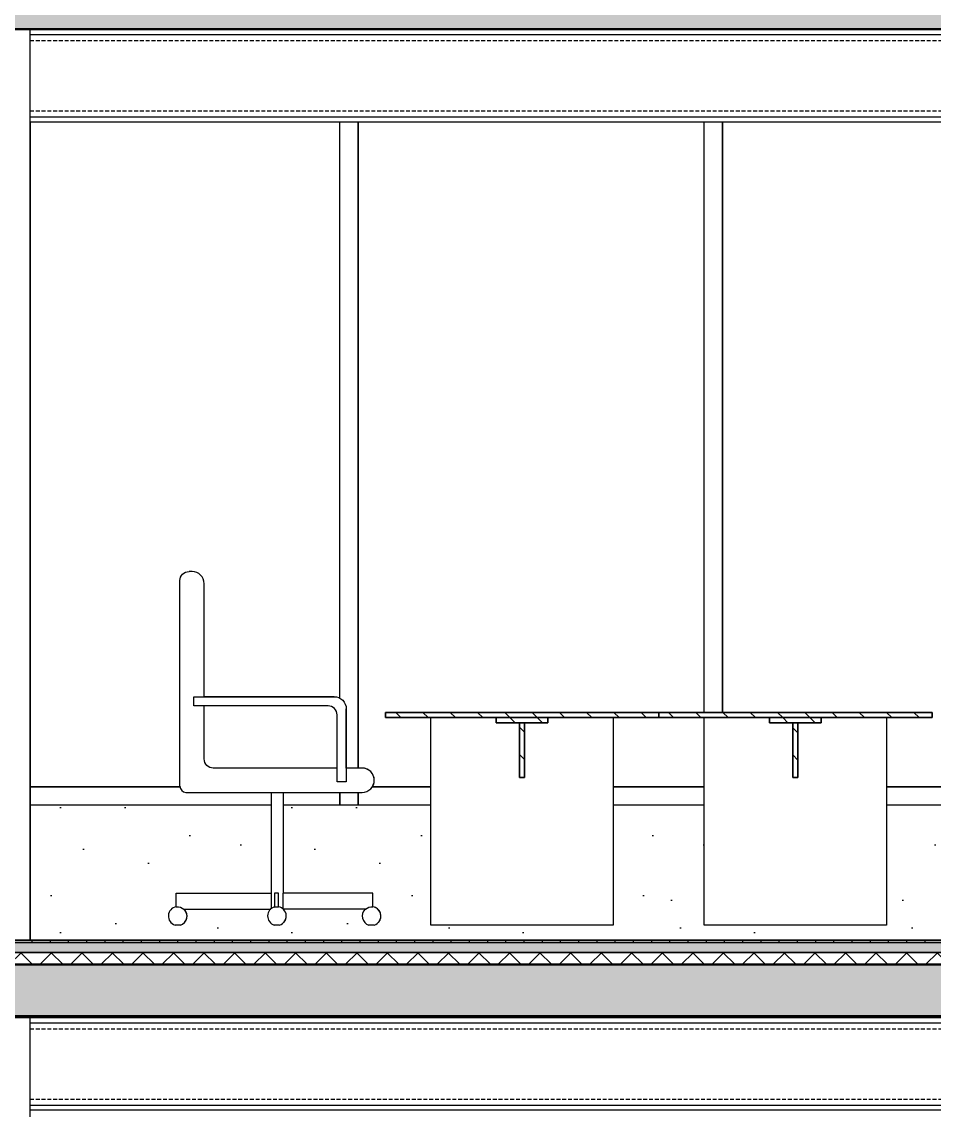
# Model space of a CAD drawing. Header units: millimetres. Extents: x -100 to 224448, y 0 to 22177.
# Drawn here: x 156388 to 159393, y 13040 to 16625 of the extents above; entities that cross this region are included whole.
import ezdxf

# ---------------------------------------------------------------- set-up
doc = ezdxf.new("R2010")
doc.units = ezdxf.units.MM
doc.linetypes.add('DASHED', pattern=[19.05, 12.7, -6.35])
doc.layers.get('0').update_dxf_attribs({"true_color": 0xdfdfdf})
for name, color, linetype in [('Background_0', 7, 'Continuous'), ('Background_GLASS', 161, 'Continuous'), ('Background_WINDOW_FRAME', 253, 'Continuous'), ('Boundary_0', 7, 'Continuous'), ('Boundary_Floor_ Ceramic Tiles', 7, 'Continuous'), ('Boundary_Insulation_ Extruded Polystyrene', 42, 'Continuous'), ('Boundary_Screed', 7, 'Continuous'), ('Elevation_Gypsum Board', 7, 'Continuous'), ('Fill_0', 7, 'Continuous'), ('Fill_Concrete_ Reinforced', 85, 'Continuous'), ('Fill_Floor_ Ceramic Tiles', 251, 'Continuous'), ('Fill_Insulation_ Extruded Polystyrene', 42, 'Continuous'), ('Fill_Screed', 251, 'Continuous'), ('Viewport border', 7, 'Continuous')]:
    doc.layers.add(name, color=color, linetype=linetype)
for name, color, linetype, lineweight in [('Background_Concrete_ Reinforced', 7, 'Continuous', 9), ('Background_Floor_ Ceramic Tiles', 7, 'Continuous', 9), ('Background_Gypsum Board', 7, 'Continuous', 9), ('Background_Insulation_ Extruded Polystyrene', 7, 'Continuous', 9), ('Background_Screed', 7, 'Continuous', 9), ('Boundary_Concrete_ Reinforced', 99, 'Continuous', 50)]:
    doc.layers.add(name, color=color, linetype=linetype, lineweight=lineweight)
doc.layers.add('BIM_ROOM_LINES', color=7, linetype='Continuous', plot=False)
pattern_1 = [(45, (-3002.4, -5250), (-44.90128, 44.90128), [])]
pattern_2 = [(15, (-3002.4, -5250), (287.368, 497.736), [50.8, -355.6]), (105, (-3002.4, -5250), (-497.736, 287.368), [50.8, -355.6]), (150, (-2953.33, -5236.85), (-392.5523, -105.184), [71.842, -502.894]), (15, (-3012.5, -5016.04), (287.368, 497.736), [50.8, -355.6]), (60, (-2981.4, -5034), (-105.184, 392.5523), [35.921, -538.8154]), (150, (-2981.4, -5034), (-392.5523, -105.184), [35.921, -538.8154]), (15, (-2891.6, -4878.46), (287.368, 497.736), [71.842, -334.558]), (60, (-2891.6, -4878.46), (-105.184, 392.5523), [50.8, -523.9364]), (150, (-2822.2, -4859.87), (-392.5523, -105.184), [50.8, -523.9364]), (105, (-2758.8, -5079.55), (-497.736, 287.368), [50.8, -355.6]), (60, (-2758.82, -5079.55), (-105.184, 392.5523), [35.921, -538.8154]), (150, (-2740.86, -5048.44), (-392.5523, -105.184), [35.921, -538.8154]), (15, (-2979.63, -5138.7), (287.368, 497.736), [25.4, -340.36]), (15, (-2711.5, -4961.7), (287.368, 497.736), [25.4, -340.36]), (105, (-2847.33, -4945.5), (-497.736, 287.368), [25.4, -340.36]), (150, (-2739.1, -5153.15), (-392.5523, -105.184), [35.921, -538.8154]), (150, (-2983.15, -4929.3), (-392.5523, -105.184), [35.921, -538.8154]), (60, (-2852.9, -5071.9), (-105.184, 392.5523), [35.921, -538.8154]), (105, (-2880.6, -5164.77), (-497.736, 287.368), [6.35, -400.05]), (105, (-2906.6, -4994.24), (-497.736, 287.368), [6.35, -400.05]), (105, (-2740.65, -4877.46), (-497.736, 287.368), [6.35, -400.05]), (105, (-2678.64, -5084.36), (-497.736, 287.368), [6.35, -400.05])]

# ---------------------------------------------------------------- blocks, each defined once
blk = doc.blocks.new("CC'__section__..%5CMainBuilding.dwg", base_point=(1833.3, -9100))
at = {"layer": 'Elevation_Gypsum Board'}
h = blk.add_hatch(dxfattribs=at)
h.set_pattern_fill('DOTS2', color=256, scale=30, style=0)
h.paths.add_polyline_path([(9462.4, 4945), (9402.4, 4945), (9302.4, 4945), (9302.4, 4550), (8702.4, 4550), (8702.4, 4945), (8262.4, 4945), (8217.4, 4945), (8217.4, 4655.4), (8511.6, 4655.4), (8511.6, 4610, -0.371494), (8537.8, 4579.5, -0.18938), (8529.6, 4558.6, -0.13387), (8515.8, 4550), (8498.2, 4550, -0.555934), (8484.4, 4600.5, -0.016651), (8485.9, 4601.9), (8216.5, 4601.9, -0.206645), (8226.2, 4579.5, -0.189378), (8218, 4558.6, -0.133873), (8204.2, 4550), (8195.4, 4550), (8186.6, 4550, -0.555947), (8172.8, 4600.5, -0.016625), (8174.3, 4601.9), (7889.7, 4601.9, -0.206646), (7899.4, 4579.5, -0.189379), (7891.2, 4558.6, -0.133872), (7877.4, 4550), (7859.8, 4550, -0.555943), (7846, 4600.5, -0.170157), (7864, 4610), (7864, 4655.4), (8176.3, 4655.4), (8176.3, 4945), (7062.4, 4945), (7002.4, 4945), (6928.5, 4945), (6928.5, 4655.4), (7240.8, 4655.4), (7240.8, 4610, -0.371496), (7267, 4579.5, -0.189381), (7258.8, 4558.6, -0.133869), (7245, 4550), (7227.4, 4550, -0.555933), (7213.6, 4600.5, -0.016635), (7215.1, 4601.9), (6930.5, 4601.9, -0.206646), (6940.2, 4579.5, -0.189378), (6932, 4558.6, -0.133873), (6918.2, 4550), (6909.4, 4550), (6900.6, 4550, -0.555944), (6886.8, 4600.5, -0.016625), (6888.3, 4601.9), (6618.9, 4601.9, -0.206646), (6628.6, 4579.5, -0.189381), (6620.4, 4558.6, -0.133869), (6606.6, 4550), (6589, 4550, -0.555943), (6575.2, 4600.5, -0.170157), (6593.2, 4610), (6593.2, 4655.4), (6887.4, 4655.4), (6887.4, 4945), (6402.4, 4945), (6402.4, 4550), (5802.4, 4550), (5802.4, 4945), (5502.4, 4945), (5502.4, 4550), (4902.4, 4550), (4902.4, 4945), (4662.4, 4945), (4602.4, 4945), (4417.4, 4945), (4417.4, 4655.4), (4711.6, 4655.4), (4711.6, 4610, -0.371496), (4737.8, 4579.5, -0.189381), (4729.6, 4558.6, -0.133869), (4715.8, 4550), (4698.2, 4550, -0.555936), (4684.4, 4600.5, -0.016632), (4685.9, 4601.9), (4416.5, 4601.9, -0.206645), (4426.2, 4579.5, -0.189377), (4418, 4558.6, -0.133873), (4404.2, 4550), (4395.4, 4550), (4386.6, 4550, -0.555947), (4372.8, 4600.5, -0.016625), (4374.3, 4601.9), (4089.7, 4601.9, -0.206646), (4099.4, 4579.5, -0.189379), (4091.2, 4558.6, -0.133876), (4077.4, 4550), (4059.8, 4550, -0.555944), (4046, 4600.5, -0.17016), (4064, 4610), (4064, 4655.4), (4376.3, 4655.4), (4376.3, 4945), (3582.4, 4945), (3582.4, 4500), (9693.4, 4500), (9693.4, 4550), (9602.4, 4550), (9602.4, 4945)])
h = blk.add_hatch(dxfattribs=at)
h.set_pattern_fill('DOTS2', color=256, scale=30, style=0)
h.paths.add_polyline_path([(3428.4, 4245), (3441.1, 4245), (3467.4, 4245), (3473.6, 4245), (3475.7, 4245), (3488.4, 4245), (3527.9, 4245), (3582.4, 4245), (9693.4, 4245), (9708.4, 4245), (9747.9, 4245), (9808.4, 4245), (9826.2, 4245), (9886.9, 4245), (9934.4, 4245), (9941.4, 4245), (16052.4, 4245), (16052.4, 4250), (3334.4, 4250), (3334.4, 4245), (3388.9, 4245)])
h = blk.add_hatch(dxfattribs=at)
h.set_pattern_fill('DOTS2', color=256, scale=30, style=0)
h.paths.add_polyline_path([(9602.4, 2000), (9693.4, 2000), (9693.4, 3940), (3582.4, 3940), (3582.4, 1250), (9693.4, 1250), (9693.4, 1300), (9602.4, 1300), (9602.4, 1983), (9452.4, 1983), (9302.4, 1983), (9302.4, 1300), (8702.4, 1300), (8702.4, 1983), (8552.4, 1983), (8552.4, 2000), (8702.4, 2000), (9302.4, 2000), (9452.4, 2000)])
h.paths.add_polyline_path([(4105.9, 2464.1), (4115.9, 2464.1, -0.414214), (4155.9, 2424.1), (4155.9, 2051.9), (4583.7, 2051.9, -0.414214), (4623.7, 2011.9), (4623.7, 1816.9), (4675.9, 1816.9, -0.414214), (4715.9, 1776.9, -0.189378), (4705.2, 1749.7, -0.208481), (4675.9, 1736.9), (4417.4, 1736.9), (4417.4, 1405.4), (4711.6, 1405.4), (4711.6, 1360, -0.371496), (4737.8, 1329.5, -0.189381), (4729.6, 1308.6, -0.13387), (4715.8, 1300), (4698.2, 1300, -0.555936), (4684.4, 1350.5, -0.016632), (4685.9, 1351.9), (4416.5, 1351.9, -0.206645), (4426.2, 1329.5, -0.189376), (4418, 1308.6, -0.133873), (4404.2, 1300), (4395.4, 1300), (4386.6, 1300, -0.555948), (4372.8, 1350.5, -0.016625), (4374.3, 1351.9), (4089.7, 1351.9, -0.206646), (4099.4, 1329.5, -0.189378), (4091.2, 1308.6, -0.133876), (4077.4, 1300), (4059.8, 1300, -0.555944), (4046, 1350.5, -0.17016), (4064, 1360), (4064, 1405.4), (4376.3, 1405.4), (4376.3, 1736.9), (4095.9, 1736.9, -0.414214), (4075.9, 1756.9), (4075.9, 2434.1, -0.189367), (4083.9, 2454.5, -0.208492)], flags=16)
h.paths.add_polyline_path([(7188.9, 2464.1), (7198.9, 2464.1, -0.414214), (7228.9, 2434.1), (7228.9, 1756.9, -0.198912), (7223, 1742.8, -0.198912), (7208.9, 1736.9), (6928.5, 1736.9), (6928.5, 1405.4), (7240.8, 1405.4), (7240.8, 1360, -0.371496), (7267, 1329.5, -0.18938), (7258.8, 1308.6, -0.13387), (7245, 1300), (7227.4, 1300, -0.555934), (7213.6, 1350.5, -0.016635), (7215.1, 1351.9), (6930.5, 1351.9, -0.206646), (6940.2, 1329.5, -0.189377), (6932, 1308.6, -0.133874), (6918.2, 1300), (6909.4, 1300), (6900.6, 1300, -0.555944), (6886.8, 1350.5, -0.016625), (6888.3, 1351.9), (6618.9, 1351.9, -0.206646), (6628.6, 1329.5, -0.189381), (6620.4, 1308.6, -0.13387), (6606.6, 1300), (6589, 1300, -0.555943), (6575.2, 1350.5, -0.170157), (6593.2, 1360), (6593.2, 1405.4), (6887.4, 1405.4), (6887.4, 1736.9), (6628.9, 1736.9, -0.65495), (6599.6, 1804.2, -0.009202), (6600.6, 1805.2, -0.198912), (6628.9, 1816.9), (6681.1, 1816.9), (6681.1, 2011.9, -0.18937), (6691.8, 2039.1, -0.208489), (6721.1, 2051.9), (7148.9, 2051.9), (7148.9, 2424.1, -0.189364), (7159.6, 2451.3, -0.009202), (7160.6, 2452.4, -0.198912)], flags=16)
h.paths.add_polyline_path([(6552.4, 2000), (6552.4, 1983), (6402.4, 1983), (6402.4, 1300), (5802.4, 1300), (5802.4, 1983), (5652.4, 1983), (5502.4, 1983), (5502.4, 1300), (4902.4, 1300), (4902.4, 1983), (4752.4, 1983), (4752.4, 2000), (4902.4, 2000), (5502.4, 2000), (5652.4, 2000), (5802.4, 2000), (6402.4, 2000)], flags=16)
h.paths.add_polyline_path([(7905.9, 2464.1), (7915.9, 2464.1, -0.414214), (7955.9, 2424.1), (7955.9, 2051.9), (8383.7, 2051.9, -0.414214), (8423.7, 2011.9), (8423.7, 1816.9), (8475.9, 1816.9, -0.414214), (8515.9, 1776.9, -0.189378), (8505.2, 1749.7, -0.208481), (8475.9, 1736.9), (8217.4, 1736.9), (8217.4, 1405.4), (8511.6, 1405.4), (8511.6, 1360, -0.371494), (8537.8, 1329.5, -0.189379), (8529.6, 1308.6, -0.133871), (8515.8, 1300), (8498.2, 1300, -0.555935), (8484.4, 1350.5, -0.016651), (8485.9, 1351.9), (8216.5, 1351.9, -0.206645), (8226.2, 1329.5, -0.189378), (8218, 1308.6, -0.133874), (8204.2, 1300), (8195.4, 1300), (8186.6, 1300, -0.555948), (8172.8, 1350.5, -0.016625), (8174.3, 1351.9), (7889.7, 1351.9, -0.206646), (7899.4, 1329.5, -0.189378), (7891.2, 1308.6, -0.133873), (7877.4, 1300), (7859.8, 1300, -0.555943), (7846, 1350.5, -0.170157), (7864, 1360), (7864, 1405.4), (8176.3, 1405.4), (8176.3, 1736.9), (7895.9, 1736.9, -0.414214), (7875.9, 1756.9), (7875.9, 2434.1, -0.189367), (7883.9, 2454.5, -0.208493)], flags=16)
at = {"layer": 'Fill_0', "extrusion": (0, 0, -1)}
h = blk.add_hatch(dxfattribs=at)
h.set_pattern_fill('ANSI31', color=256, scale=20, style=0)
h.set_pattern_definition(pattern_1)
h.paths.add_polyline_path([(-4752.4, 5250), (-4752.4, 5233), (-5652.4, 5233), (-5652.4, 5250)])
h = blk.add_hatch(dxfattribs=at)
h.set_pattern_fill('ANSI31', color=256, scale=20, style=0)
h.set_pattern_definition(pattern_1)
h.paths.add_polyline_path([(-5652.4, 5250), (-5652.4, 5233), (-6552.4, 5233), (-6552.4, 5250)])
h = blk.add_hatch(dxfattribs=at)
h.set_pattern_fill('ANSI31', color=256, scale=20, style=0)
h.set_pattern_definition(pattern_1)
h.paths.add_polyline_path([(-5287.4, 5216), (-5287.4, 5233), (-5117.4, 5233), (-5117.4, 5216)])
h = blk.add_hatch(dxfattribs=at)
h.set_pattern_fill('ANSI31', color=256, scale=20, style=0)
h.set_pattern_definition(pattern_1)
h.paths.add_polyline_path([(-5193.9, 5216), (-5193.9, 5036), (-5210.9, 5036), (-5210.9, 5216)])
h = blk.add_hatch(dxfattribs=at)
h.set_pattern_fill('ANSI31', color=256, scale=20, style=0)
h.set_pattern_definition(pattern_1)
h.paths.add_polyline_path([(-6187.4, 5216), (-6187.4, 5233), (-6017.4, 5233), (-6017.4, 5216)])
h = blk.add_hatch(dxfattribs=at)
h.set_pattern_fill('ANSI31', color=256, scale=20, style=0)
h.set_pattern_definition(pattern_1)
h.paths.add_polyline_path([(-6093.9, 5216), (-6093.9, 5036), (-6110.9, 5036), (-6110.9, 5216)])
at = {"layer": 'Fill_Concrete_ Reinforced', "extrusion": (0, 0, -1)}
h = blk.add_hatch(dxfattribs=at)
h.set_pattern_fill('CONCRETE1', color=256, scale=20, angle=15, style=0)
h.set_pattern_definition(pattern_2)
h.paths.add_polyline_path([(-21382.4, 7500), (-21382.4, 7670), (-21242.4, 7670), (-3322.4, 7670), (-3182.4, 7670), (-3182.4, 7500)])
h = blk.add_hatch(dxfattribs=at)
h.set_pattern_fill('CONCRETE1', color=256, scale=20, angle=15, style=0)
h.set_pattern_definition(pattern_2)
h.paths.add_polyline_path([(-21382.4, 4250), (-21382.4, 4420), (-21242.4, 4420), (-3322.4, 4420), (-3182.4, 4420), (-3182.4, 4250)])
at = {"layer": 'Fill_Floor_ Ceramic Tiles', "extrusion": (0, 0, -1)}
h = blk.add_hatch(dxfattribs=at)
h.set_pattern_fill('_USER', color=256, scale=60, angle=90, style=0, pattern_type=0)
h.set_pattern_definition([(90, (-3002.4, -5250), (-60, -2e-13), [])])
h.paths.add_polyline_path([(-3322.4, 4500), (-3322.4, 4492), (-21242.4, 4492), (-21242.4, 4500)])
at = {"layer": 'Fill_Insulation_ Extruded Polystyrene', "extrusion": (0, 0, -1)}
h = blk.add_hatch(dxfattribs=at)
h.set_pattern_fill('INSULATION', color=256, scale=20, style=0)
h.set_pattern_definition([(45, (-3002.4, -5250), (-50.28943, 50.28943), []), (135, (-3002.4, -5250), (-50.28943, -50.28943), [])])
h.paths.add_polyline_path([(-3322.4, 4460), (-3322.4, 4420), (-21242.4, 4420), (-21242.4, 4460)])
at = {"layer": 'Fill_Screed', "extrusion": (0, 0, -1)}
h = blk.add_hatch(dxfattribs=at)
h.set_pattern_fill('SCREED', color=256, scale=20, angle=15, style=0)
h.set_pattern_definition([(15, (-3002.4, -5250), (915.6406, 508.3053), [-127, 0, -381, 0]), (15, (-3005.69, -5237.73), (915.6406, 508.3053), [-50.8, 0, -177.8, 0, -91.44, 0, -381, 0]), (15, (-3008.97, -5225.47), (915.6406, 508.3053), [-25.4, 0, -127, 0, -127, 0, -279.4, 0, -91.44, 0]), (15, (-3012.26, -5213.2), (915.6406, 508.3053), [-91.44, 0, -406.4, 0]), (15, (-3015.55, -5200.93), (915.6406, 508.3053), [-304.8, 0, -304.8, 0]), (15, (-3018.84, -5188.66), (915.6406, 508.3053), [-431.8, 0]), (15, (-3022.12, -5176.4), (915.6406, 508.3053), [-127, 0, -558.8, 0]), (15, (-3025.4, -5164.13), (915.6406, 508.3053), [-177.8, 0, -101.6, 0]), (15, (-3028.7, -5151.86), (915.6406, 508.3053), [-254, 0]), (15, (-3035.27, -5127.33), (915.6406, 508.3053), [-35.56, 0, -381, 0, -228.6, 0]), (15, (-3038.56, -5115.06), (915.6406, 508.3053), [-50.8, 0, -5.08, 0, -127, 0]), (15, (-3041.84, -5102.8), (915.6406, 508.3053), [-25.4, 0, -330.2, 0, -381, 0]), (15, (-3045.13, -5090.53), (915.6406, 508.3053), [-254, 0]), (15, (-3048.42, -5078.26), (915.6406, 508.3053), [-127, 0, -533.4, 0]), (15, (-3055, -5053.72), (915.6406, 508.3053), [-609.6, 0]), (15, (-3058.28, -5041.46), (915.6406, 508.3053), [-127, 0, -10.16, 0, -177.8, 0]), (15, (-3061.57, -5029.2), (915.6406, 508.3053), [-35.56, 0, -254, 0, -101.6, 0, -177.8, 0, -203.2, 0]), (15, (-3064.85, -5016.92), (915.6406, 508.3053), [-76.2, 0, -101.6, 0, -254, 0, -10.16, 0, -127, 0]), (15, (-3068.14, -5004.65), (915.6406, 508.3053), [-254, 0])])
h.paths.add_polyline_path([(-3322.4, 4492), (-3322.4, 4460), (-21242.4, 4460), (-21242.4, 4492)])
at = {"linetype": 'DASHED', "extrusion": (0, 1, 0)}
for p, q in [((3582.4, 7463.4), (9693.4, 7463.4)), ((3582.4, 7231.6), (9693.4, 7231.6)), ((3582.4, 4208.4), (9693.4, 4208.4)), ((3582.4, 3976.6), (9693.4, 3976.6))]:
    blk.add_line(p, q, dxfattribs=at)
blk.add_line((2834.4, 4500), (21730.4, 4500))
blk.add_line((2834.4, 4500), (21730.4, 4500))
at = {"layer": 'Background_0', "extrusion": (0, 1, 0)}
for p, q in [((3582.4, 4500), (3582.4, 7500)), ((3582.4, 7483.3), (9693.4, 7483.3)), ((3582.4, 7211.7), (9693.4, 7211.7)), ((3582.4, 5005), (3582.4, 7195)), ((3582.4, 7195), (9693.4, 7195)), ((3582.4, 7195), (3582.4, 4500)), ((3582.4, 7195), (3582.4, 4500)), ((3582.4, 4500), (3582.4, 7195)), ((3582.4, 4500), (3582.4, 7195)), ((4115.9, 5714.1), (4105.9, 5714.1)), ((4115.9, 5714.1), (4105.9, 5714.1)), ((4115.9, 5714.1), (4105.9, 5714.1)), ((4115.9, 5714.1), (4105.9, 5714.1)), ((4115.9, 5714.1), (4105.9, 5714.1)), ((4115.9, 5714.1), (4105.9, 5714.1)), ((4115.9, 5714.1), (4105.9, 5714.1)), ((4115.9, 5714.1), (4105.9, 5714.1)), ((4075.9, 5006.9), (4075.9, 5684.1)), ((4155.9, 5301.9), (4155.9, 5674.1)), ((4155.9, 5301.9), (4155.9, 5674.1)), ((4155.9, 5301.9), (4155.9, 5674.1)), ((4155.9, 5301.9), (4155.9, 5674.1)), ((4155.9, 5301.9), (4155.9, 5674.1)), ((4155.9, 5301.9), (4155.9, 5674.1)), ((4155.9, 5301.9), (4155.9, 5674.1)), ((4155.9, 5301.9), (4155.9, 5674.1)), ((4121.7, 5301.9), (4583.7, 5301.9)), ((4121.7, 5271.9), (4121.7, 5301.9)), ((4563.7, 5271.9), (4121.7, 5271.9)), ((4583.7, 5301.9), (4155.9, 5301.9)), ((4583.7, 5301.9), (4155.9, 5301.9)), ((4583.7, 5301.9), (4155.9, 5301.9)), ((4155.9, 5301.9), (4583.7, 5301.9)), ((4155.9, 5301.9), (4583.7, 5301.9)), ((4583.7, 5301.9), (4155.9, 5301.9)), ((4583.7, 5301.9), (4155.9, 5301.9)), ((4155.9, 5301.9), (4583.7, 5301.9)), ((4583.7, 5301.9), (4155.9, 5301.9)), ((4155.9, 5301.9), (4583.7, 5301.9)), ((4583.7, 5301.9), (4155.9, 5301.9)), ((4155.9, 5301.9), (4583.7, 5301.9)), ((4583.7, 5301.9), (4155.9, 5301.9)), ((4155.9, 5301.9), (4583.7, 5301.9)), ((4155.9, 5301.9), (4583.7, 5301.9)), ((4155.9, 5096.9), (4155.9, 5271.9)), ((4155.9, 5096.9), (4155.9, 5271.9)), ((4155.9, 5096.9), (4155.9, 5271.9)), ((4155.9, 5096.9), (4155.9, 5271.9)), ((4155.9, 5096.9), (4155.9, 5271.9)), ((4155.9, 5096.9), (4155.9, 5271.9)), ((4155.9, 5096.9), (4155.9, 5271.9)), ((4155.9, 5096.9), (4155.9, 5271.9)), ((4593.7, 5021.2), (4593.7, 5241.9)), ((4623.7, 5066.9), (4623.7, 5261.9)), ((4623.7, 5066.9), (4623.7, 5261.9)), ((4623.7, 5261.9), (4623.7, 5021.2)), ((4623.7, 5261.9), (4623.7, 5066.9)), ((4623.7, 5066.9), (4623.7, 5261.9)), ((4623.7, 5066.9), (4623.7, 5261.9)), ((4623.7, 5261.9), (4623.7, 5066.9)), ((4623.7, 5261.9), (4623.7, 5066.9)), ((4623.7, 5261.9), (4623.7, 5066.9)), ((4623.7, 5261.9), (4623.7, 5066.9)), ((4623.7, 5066.9), (4623.7, 5261.9)), ((4623.7, 5066.9), (4623.7, 5261.9)), ((4623.7, 5261.9), (4623.7, 5066.9)), ((4623.7, 5261.9), (4623.7, 5066.9)), ((4623.7, 5066.9), (4623.7, 5261.9)), ((4623.7, 5066.9), (4623.7, 5261.9)), ((4752.4, 5250), (5652.4, 5250)), ((4752.4, 5250), (4752.4, 5233)), ((4752.4, 5250), (5652.4, 5250)), ((4752.4, 5250), (4752.4, 5250)), ((4752.4, 5250), (4752.4, 5250)), ((4752.4, 5250), (5652.4, 5250)), ((4752.4, 5250), (5652.4, 5250)), ((5652.4, 5250), (4752.4, 5250)), ((4752.4, 5250), (5652.4, 5250)), ((4752.4, 5250), (5652.4, 5250)), ((4752.4, 5250), (5652.4, 5250)), ((4752.4, 5250), (5652.4, 5250)), ((4902.4, 5250), (5502.4, 5250)), ((4902.4, 5250), (5502.4, 5250)), ((5502.4, 5250), (4902.4, 5250)), ((5502.4, 5250), (4902.4, 5250)), ((4902.4, 5250), (5502.4, 5250)), ((4902.4, 5250), (5502.4, 5250)), ((5502.4, 5250), (4902.4, 5250)), ((5502.4, 5250), (4902.4, 5250)), ((4902.4, 5250), (4902.4, 5250)), ((5502.4, 5250), (4902.4, 5250)), ((4902.4, 5250), (5502.4, 5250)), ((5502.4, 5250), (4902.4, 5250)), ((4902.4, 5250), (5502.4, 5250)), ((5502.4, 5250), (4902.4, 5250)), ((4902.4, 5250), (5502.4, 5250)), ((4902.4, 5250), (4902.4, 5250)), ((5502.4, 5250), (4902.4, 5250)), ((5502.4, 5250), (4902.4, 5250)), ((4902.4, 5250), (5502.4, 5250)), ((5502.4, 5250), (5502.4, 5250)), ((5502.4, 5250), (5502.4, 5250)), ((5652.4, 5250), (5652.4, 5250)), ((5652.4, 5233), (5652.4, 5250)), ((6552.4, 5250), (5652.4, 5250)), ((5652.4, 5250), (6552.4, 5250)), ((5652.4, 5250), (6552.4, 5250)), ((5652.4, 5250), (5652.4, 5250)), ((5652.4, 5250), (5652.4, 5250)), ((5652.4, 5250), (6552.4, 5250)), ((5652.4, 5250), (5652.4, 5250)), ((5652.4, 5250), (6552.4, 5250)), ((5652.4, 5250), (6552.4, 5250)), ((5652.4, 5250), (5652.4, 5233)), ((5652.4, 5250), (6552.4, 5250)), ((5652.4, 5250), (6552.4, 5250)), ((5652.4, 5250), (6552.4, 5250)), ((5802.4, 5250), (6402.4, 5250)), ((5802.4, 5250), (6402.4, 5250)), ((6402.4, 5250), (5802.4, 5250)), ((6402.4, 5250), (5802.4, 5250)), ((5802.4, 5250), (6402.4, 5250)), ((5802.4, 5250), (5802.4, 5250)), ((6402.4, 5250), (5802.4, 5250)), ((6402.4, 5250), (5802.4, 5250)), ((5802.4, 5250), (6402.4, 5250)), ((5802.4, 5250), (6402.4, 5250)), ((5802.4, 5250), (6402.4, 5250)), ((6402.4, 5250), (5802.4, 5250)), ((5802.4, 5250), (6402.4, 5250)), ((6402.4, 5250), (5802.4, 5250)), ((5802.4, 5250), (5802.4, 5250)), ((5802.4, 5250), (6402.4, 5250)), ((6402.4, 5250), (5802.4, 5250)), ((6402.4, 5250), (5802.4, 5250)), ((6402.4, 5250), (5802.4, 5250)), ((6402.4, 5250), (6402.4, 5250)), ((6402.4, 5250), (6402.4, 5250)), ((6552.4, 5233), (6552.4, 5250)), ((6552.4, 5233), (6552.4, 5250)), ((6552.4, 5233), (6552.4, 5250)), ((6552.4, 5233), (6552.4, 5250)), ((6552.4, 5233), (6552.4, 5250)), ((6552.4, 5233), (6552.4, 5250)), ((6552.4, 5233), (6552.4, 5250)), ((6552.4, 5233), (6552.4, 5250)), ((6552.4, 5233), (6552.4, 5250)), ((4752.4, 5233), (5652.4, 5233)), ((4902.4, 4550), (4902.4, 5233)), ((5287.4, 5233), (5117.4, 5233)), ((5117.4, 5233), (5117.4, 5216)), ((5117.4, 5216), (5287.4, 5216)), ((5210.9, 5216), (5193.9, 5216)), ((5193.9, 5216), (5193.9, 5036)), ((5210.9, 5036), (5210.9, 5216)), ((5287.4, 5216), (5287.4, 5233)), ((5502.4, 5233), (5502.4, 4550)), ((5502.4, 5233), (5502.4, 4550)), ((5502.4, 5233), (5502.4, 4550)), ((5502.4, 5233), (5502.4, 4550)), ((5502.4, 5233), (5502.4, 4550)), ((5502.4, 5233), (5502.4, 4550)), ((5502.4, 5233), (5502.4, 4550)), ((5502.4, 5233), (5502.4, 4550)), ((5502.4, 5233), (5502.4, 4550)), ((5502.4, 5233), (5502.4, 4550)), ((5502.4, 5233), (5502.4, 4550)), ((5502.4, 5233), (5502.4, 4550)), ((5502.4, 5233), (5502.4, 4550)), ((5502.4, 5233), (5502.4, 4550)), ((5502.4, 5233), (5502.4, 4550)), ((5502.4, 5233), (5502.4, 4550)), ((5502.4, 5233), (5502.4, 4550)), ((5652.4, 5233), (6552.4, 5233)), ((5802.4, 4550), (5802.4, 5233)), ((6017.4, 5233), (6017.4, 5216)), ((6187.4, 5233), (6017.4, 5233)), ((6017.4, 5216), (6187.4, 5216)), ((6093.9, 5216), (6093.9, 5036)), ((6110.9, 5216), (6093.9, 5216)), ((6110.9, 5036), (6110.9, 5216)), ((6187.4, 5216), (6187.4, 5233)), ((6402.4, 5233), (6402.4, 4550)), ((6402.4, 5233), (6402.4, 4550)), ((6402.4, 5233), (6402.4, 4550)), ((6402.4, 5233), (6402.4, 4550)), ((6402.4, 5233), (6402.4, 4550)), ((6402.4, 5233), (6402.4, 4550)), ((6402.4, 5233), (6402.4, 4550)), ((6402.4, 5233), (6402.4, 4550)), ((6402.4, 5233), (6402.4, 4550)), ((6402.4, 5233), (6402.4, 4550)), ((6402.4, 5233), (6402.4, 4550)), ((6402.4, 5233), (6402.4, 4550)), ((6402.4, 5233), (6402.4, 4550)), ((6402.4, 5233), (6402.4, 4550)), ((6402.4, 5233), (6402.4, 4550)), ((6402.4, 5233), (6402.4, 4550)), ((6402.4, 5233), (6402.4, 4550)), ((6552.4, 5233), (6552.4, 5233)), ((6552.4, 5233), (6552.4, 5233)), ((4593.7, 5066.9), (4185.9, 5066.9)), ((4593.7, 5066.9), (4185.9, 5066.9)), ((4593.7, 5066.9), (4185.9, 5066.9)), ((4593.7, 5066.9), (4185.9, 5066.9)), ((4593.7, 5066.9), (4185.9, 5066.9)), ((4593.7, 5066.9), (4185.9, 5066.9)), ((4593.7, 5066.9), (4185.9, 5066.9)), ((4593.7, 5066.9), (4185.9, 5066.9)), ((4675.9, 5066.9), (4623.7, 5066.9)), ((4675.9, 5066.9), (4623.7, 5066.9)), ((4675.9, 5066.9), (4623.7, 5066.9)), ((4675.9, 5066.9), (4623.7, 5066.9)), ((4675.9, 5066.9), (4623.7, 5066.9)), ((4675.9, 5066.9), (4623.7, 5066.9)), ((4675.9, 5066.9), (4623.7, 5066.9)), ((4675.9, 5066.9), (4623.7, 5066.9)), ((4623.7, 5021.2), (4593.7, 5021.2)), ((5193.9, 5036), (5210.9, 5036)), ((6093.9, 5036), (6110.9, 5036)), ((4095.9, 4986.9), (4675.9, 4986.9)), ((4376.3, 4986.9), (4376.3, 4655.4)), ((4417.4, 4655.4), (4417.4, 4986.9)), ((4417.4, 4655.4), (4417.4, 4986.9)), ((4417.4, 4655.4), (4417.4, 4986.9)), ((4417.4, 4655.4), (4417.4, 4986.9)), ((4417.4, 4655.4), (4417.4, 4986.9)), ((4417.4, 4655.4), (4417.4, 4986.9)), ((4417.4, 4655.4), (4417.4, 4986.9)), ((4417.4, 4655.4), (4417.4, 4986.9)), ((3582.4, 4500), (3582.4, 4945)), ((4064, 4655.4), (4064, 4655.4)), ((4064, 4655.4), (4376.3, 4655.4)), ((4064, 4655.4), (4376.3, 4655.4)), ((4064, 4655.4), (4376.3, 4655.4)), ((4064, 4655.4), (4376.3, 4655.4)), ((4064, 4609.6), (4064, 4655.4)), ((4064, 4655.4), (4376.3, 4655.4)), ((4064, 4655.4), (4376.3, 4655.4)), ((4064, 4655.4), (4376.3, 4655.4)), ((4064, 4655.4), (4377.8, 4655.4)), ((4064, 4655.4), (4064, 4655.4)), ((4377.8, 4604.8), (4377.8, 4655.4)), ((4387.8, 4655.4), (4387.8, 4609)), ((4400.5, 4655.4), (4387.8, 4655.4)), ((4400.5, 4609.6), (4400.5, 4655.4)), ((4711.6, 4655.4), (4415.9, 4655.4)), ((4415.9, 4602.5), (4415.9, 4655.4)), ((4711.6, 4655.4), (4417.4, 4655.4)), ((4711.6, 4655.4), (4417.4, 4655.4)), ((4711.6, 4655.4), (4417.4, 4655.4)), ((4711.6, 4655.4), (4417.4, 4655.4)), ((4711.6, 4655.4), (4417.4, 4655.4)), ((4711.6, 4655.4), (4417.4, 4655.4)), ((4711.6, 4655.4), (4417.4, 4655.4)), ((4711.6, 4610), (4711.6, 4655.4)), ((4711.6, 4609.6), (4711.6, 4655.4)), ((4711.6, 4610), (4711.6, 4655.4)), ((4711.6, 4610), (4711.6, 4655.4)), ((4711.6, 4610), (4711.6, 4655.4)), ((4711.6, 4610), (4711.6, 4655.4)), ((4711.6, 4610), (4711.6, 4655.4)), ((4711.6, 4610), (4711.6, 4655.4)), ((4089.1, 4601.9), (4374.3, 4601.9)), ((4400.5, 4609.6), (4400.5, 4609.8)), ((4686.5, 4601.9), (4416.5, 4601.9)), ((4711.6, 4609.6), (4711.6, 4610)), ((4077.4, 4550), (4059.8, 4550)), ((4395.4, 4550), (4386.6, 4550)), ((4404.2, 4550), (4395.4, 4550)), ((4715.8, 4550), (4698.2, 4550)), ((5502.4, 4550), (4902.4, 4550)), ((5502.4, 4550), (5502.4, 4550)), ((6402.4, 4550), (5802.4, 4550)), ((6402.4, 4550), (6402.4, 4550)), ((3334.4, 4245), (3582.4, 4245)), ((3334.4, 4245), (3582.4, 4245)), ((3467.4, 4245), (9808.4, 4245)), ((3488.4, 4245), (3582.4, 4245)), ((3527.9, 4245), (9747.9, 4245)), ((3527.9, 4245), (9747.9, 4245)), ((3582.4, 4245), (3582.4, 4245)), ((3582.4, 1250), (3582.4, 4245)), ((3582.4, 4228.3), (9693.4, 4228.3)), ((3582.4, 3956.7), (9693.4, 3956.7)), ((9693.4, 3940), (3582.4, 3940))]:
    blk.add_line(p, q, dxfattribs=at)
at = {"layer": 'Background_0', "extrusion": (9.18485e-17, -5.69819e-17, -1)}
for start in [0, 42.8897, 42.8919, 42.8893, 42.8919, 42.8919, 42.8919, 42.8919]:
    blk.add_arc((-4105.9, 5684.1), 30, start, 90, dxfattribs=at)
at = {"layer": 'Background_0'}
for centre, radius, start, end in [((4115.9, 5674.1), 40, 0, 90), ((4115.9, 5674.1), 40, 0, 90), ((4115.9, 5674.1), 40, 0, 90), ((4115.9, 5674.1), 40, 0, 90), ((4115.9, 5674.1), 40, 0, 90), ((4115.9, 5674.1), 40, 0, 90), ((4115.9, 5674.1), 40, 0, 90), ((4115.9, 5674.1), 40, 0, 90), ((4563.7, 5241.9), 30, 0, 90), ((4675.9, 5026.9), 40, 317.1037, 90), ((4675.9, 5026.9), 40, 317.1057, 90), ((4675.9, 5026.9), 40, 317.1057, 90), ((4675.9, 5026.9), 40, 317.1041, 90), ((4675.9, 5026.9), 40, 317.1057, 90), ((4675.9, 5026.9), 40, 317.1057, 90), ((4675.9, 5026.9), 40, 270, 90), ((4675.9, 5026.9), 40, 317.1057, 90), ((4095.9, 5006.9), 20, 180, 270), ((4068.6, 4579.5), 30.8, 98.4807, 253.3949), ((4068.6, 4579.5), 30.8, 98.4807, 137.1085), ((4068.6, 4579.5), 30.8, 98.4807, 137.1085), ((4068.6, 4579.5), 30.8, 98.4807, 137.1111), ((4068.6, 4579.5), 30.8, 98.4807, 137.1085), ((4068.6, 4579.5), 30.8, 98.4807, 137.1085), ((4068.6, 4579.5), 30.8, 98.4807, 137.1095), ((4068.6, 4579.5), 30.8, 98.4807, 137.1085), ((4068.6, 4579.5), 30.8, 286.6049, 46.7024), ((4068.6, 4579.5), 30.8, 317.1055, 46.7024), ((4068.6, 4579.5), 30.8, 317.1055, 46.7024), ((4068.6, 4579.5), 30.8, 317.103, 46.7024), ((4068.6, 4579.5), 30.8, 317.1055, 46.7024), ((4068.6, 4579.5), 30.8, 317.1055, 46.7024), ((4068.6, 4579.5), 30.8, 317.1033, 46.7024), ((4068.6, 4579.5), 30.8, 317.1055, 46.7024), ((4395.4, 4579.5), 30.8, 104.2696, 253.3943), ((4395.4, 4579.5), 30.8, 133.2975, 137.1074), ((4395.4, 4579.5), 30.8, 133.2975, 137.1074), ((4395.4, 4579.5), 30.8, 133.2975, 137.1074), ((4395.4, 4579.5), 30.8, 133.2975, 137.1074), ((4395.4, 4579.5), 30.8, 133.2975, 137.1099), ((4395.4, 4579.5), 30.8, 133.2975, 137.1074), ((4395.4, 4579.5), 30.8, 133.2975, 137.1074), ((4395.4, 4579.5), 30.8, 133.2975, 137.1074), ((4395.4, 4579.5), 30.8, 133.2975, 137.1074), ((4395.4, 4579.5), 30.8, 133.2975, 137.1074), ((4395.4, 4579.5), 30.8, 133.2975, 137.1096), ((4395.4, 4579.5), 30.8, 133.2975, 137.1074), ((4395.4, 4579.5), 30.8, 133.2975, 137.1074), ((4395.4, 4579.5), 30.8, 133.2975, 137.1074), ((4395.4, 4579.5), 30.8, 133.2975, 137.1074), ((4395.4, 4579.5), 30.8, 286.606, 80.5178), ((4395.4, 4579.5), 30.8, 317.106, 46.7023), ((4395.4, 4579.5), 30.8, 317.1064, 46.7023), ((4395.4, 4579.5), 30.8, 317.106, 46.7023), ((4395.4, 4579.5), 30.8, 317.1064, 46.7023), ((4395.4, 4579.5), 30.8, 317.1035, 46.7023), ((4395.4, 4579.5), 30.8, 317.1064, 46.7023), ((4395.4, 4579.5), 30.8, 317.106, 46.7023), ((4395.4, 4579.5), 30.8, 317.1064, 46.7023), ((4395.4, 4579.5), 30.8, 317.106, 46.7023), ((4395.4, 4579.5), 30.8, 317.1064, 46.7023), ((4395.4, 4579.5), 30.8, 317.1038, 46.7023), ((4395.4, 4579.5), 30.8, 317.1064, 46.7023), ((4395.4, 4579.5), 30.8, 317.106, 46.7023), ((4395.4, 4579.5), 30.8, 317.1064, 46.7023), ((4395.4, 4579.5), 30.8, 317.1064, 46.7023), ((4707, 4579.5), 30.8, 133.2976, 253.3942), ((4707, 4579.5), 30.8, 133.2976, 137.1091), ((4707, 4579.5), 30.8, 133.2976, 137.1117), ((4707, 4579.5), 30.8, 133.2976, 137.1117), ((4707, 4579.5), 30.8, 133.2976, 137.1091), ((4707, 4579.5), 30.8, 133.2976, 137.1113), ((4707, 4579.5), 30.8, 133.2976, 137.1113), ((4707, 4579.5), 30.8, 317.105, 81.5194), ((4707, 4579.5), 30.8, 317.105, 81.5194), ((4707, 4579.5), 30.8, 317.103, 81.5194), ((4707, 4579.5), 30.8, 317.105, 81.5194), ((4707, 4579.5), 30.8, 317.105, 81.5194), ((4707, 4579.5), 30.8, 317.1034, 81.5194), ((4707, 4579.5), 30.8, 286.6059, 81.5194), ((4707, 4579.5), 30.8, 317.105, 81.5194)]:
    blk.add_arc(centre, radius, start, end, dxfattribs=at)
at = {"layer": 'Background_0', "extrusion": (1.22465e-16, -2.63657e-17, -1)}
for centre, radius, start, end in [((-4583.7, 5261.9), 40, 90, 180), ((-4583.7, 5261.9), 40, 90, 180), ((-4583.7, 5261.9), 40, 90, 180), ((-4583.7, 5261.9), 40, 90, 180), ((-4583.7, 5261.9), 40, 90, 180), ((-4583.7, 5261.9), 40, 90, 180), ((-4583.7, 5261.9), 40, 90, 180), ((-4583.7, 5261.9), 40, 90, 180), ((-4395.4, 4579.5), 30.5, 75.5688, 99.5879)]:
    blk.add_arc(centre, radius, start, end, dxfattribs=at)
at = {"layer": 'Background_0', "extrusion": (1.22465e-16, -1.4883e-16, -1)}
blk.add_arc((-4583.7, 5261.9), 40, 90, 180, dxfattribs=at)
blk.add_arc((-4583.7, 5261.9), 40, 90, 180, dxfattribs=at)
blk.add_arc((-4583.7, 5261.9), 40, 90, 180, dxfattribs=at)
blk.add_arc((-4583.7, 5261.9), 40, 90, 180, dxfattribs=at)
blk.add_arc((-4583.7, 5261.9), 40, 90, 180, dxfattribs=at)
blk.add_arc((-4583.7, 5261.9), 40, 90, 180, dxfattribs=at)
blk.add_arc((-4583.7, 5261.9), 40, 90, 180, dxfattribs=at)
blk.add_arc((-4583.7, 5261.9), 40, 90, 180, dxfattribs=at)
at = {"layer": 'Background_0', "extrusion": (1.22465e-16, -8.75981e-17, -1)}
blk.add_arc((-4185.9, 5096.9), 30, 270, 0, dxfattribs=at)
blk.add_arc((-4185.9, 5096.9), 30, 270, 0, dxfattribs=at)
blk.add_arc((-4185.9, 5096.9), 30, 270, 0, dxfattribs=at)
blk.add_arc((-4185.9, 5096.9), 30, 270, 0, dxfattribs=at)
blk.add_arc((-4185.9, 5096.9), 30, 270, 0, dxfattribs=at)
blk.add_arc((-4185.9, 5096.9), 30, 270, 0, dxfattribs=at)
blk.add_arc((-4185.9, 5096.9), 30, 270, 0, dxfattribs=at)
blk.add_arc((-4185.9, 5096.9), 30, 270, 0, dxfattribs=at)
at = {"layer": 'Background_0', "extrusion": (6.12323e-17, -2.63657e-17, -1)}
for centre, start, end in [((-4068.6, 4579.5), 81.4007, 132.4489), ((-4707, 4579.5), 47.5511, 98.5993)]:
    blk.add_arc(centre, 30.4, start, end, dxfattribs=at)
at = {"layer": 'Background_Concrete_ Reinforced', "extrusion": (0, 1, 0)}
for p, q in [((3182.4, 7500), (21382.4, 7500)), ((21242.4, 4420), (3322.4, 4420)), ((3182.4, 4250), (21382.4, 4250))]:
    blk.add_line(p, q, dxfattribs=at)
at = {"layer": 'Background_Floor_ Ceramic Tiles', "extrusion": (0, 1, 0)}
for p, q in [((21242.4, 4500), (3322.4, 4500)), ((3322.4, 4492), (21242.4, 4492))]:
    blk.add_line(p, q, dxfattribs=at)
at = {"layer": 'Background_GLASS', "extrusion": (0, 1, 0)}
for p, q in [((4662.4, 5066.9), (4662.4, 7195)), ((5862.4, 5250), (5862.4, 7195)), ((4076, 5005), (3582.4, 5005)), ((4902.4, 5005), (4709.4, 5005)), ((5802.4, 5005), (5502.4, 5005)), ((6595.4, 5005), (6402.4, 5005))]:
    blk.add_line(p, q, dxfattribs=at)
at = {"layer": 'Background_Gypsum Board', "extrusion": (0, 1, 0)}
blk.add_line((9693.4, 4500), (3582.4, 4500), dxfattribs=at)
at = {"layer": 'Background_Insulation_ Extruded Polystyrene', "extrusion": (0, 1, 0)}
for p, q in [((21242.4, 4460), (3322.4, 4460)), ((3322.4, 4420), (21242.4, 4420))]:
    blk.add_line(p, q, dxfattribs=at)
at = {"layer": 'Background_Screed', "extrusion": (0, 1, 0)}
for p, q in [((21242.4, 4492), (3322.4, 4492)), ((3322.4, 4460), (21242.4, 4460))]:
    blk.add_line(p, q, dxfattribs=at)
at = {"layer": 'Background_WINDOW_FRAME', "extrusion": (0, 1, 0)}
for p, q in [((4602.4, 5297.3), (4602.4, 7195)), ((4662.4, 7195), (4662.4, 5066.9)), ((5802.4, 5250), (5802.4, 7195)), ((5862.4, 7195), (5862.4, 5250)), ((3582.4, 5005), (4076, 5005)), ((4602.4, 4945), (4602.4, 4986.9)), ((4602.4, 4986.9), (4602.4, 4945)), ((4662.4, 4986.9), (4662.4, 4945)), ((4662.4, 4945), (4662.4, 4986.9)), ((4709.4, 5005), (4902.4, 5005)), ((5502.4, 5005), (5802.4, 5005)), ((6402.4, 5005), (6595.4, 5005)), ((4376.3, 4945), (3582.4, 4945)), ((4602.4, 4945), (4417.4, 4945)), ((4662.4, 4945), (4602.4, 4945)), ((4902.4, 4945), (4662.4, 4945)), ((5802.4, 4945), (5502.4, 4945)), ((6887.4, 4945), (6402.4, 4945))]:
    blk.add_line(p, q, dxfattribs=at)
at = {"layer": 'BIM_ROOM_LINES', "extrusion": (0, 1, 0)}
for p, q in [((3334.4, 7500), (21230.4, 7500)), ((21230.4, 4500), (3334.4, 4500)), ((9693.4, 4500), (3582.4, 4500)), ((3334.4, 4250), (21230.4, 4250))]:
    blk.add_line(p, q, dxfattribs=at)
at = {"layer": 'Boundary_0', "extrusion": (0, 1, 0)}
for p, q in [((4752.4, 5250), (5652.4, 5250)), ((4752.4, 5233), (4752.4, 5250)), ((5652.4, 5250), (6552.4, 5250)), ((5652.4, 5233), (5652.4, 5250)), ((5652.4, 5250), (5652.4, 5233)), ((6552.4, 5250), (6552.4, 5233)), ((5652.4, 5233), (4752.4, 5233)), ((5117.4, 5216), (5117.4, 5233)), ((5117.4, 5233), (5287.4, 5233)), ((5287.4, 5216), (5117.4, 5216)), ((5193.9, 5216), (5210.9, 5216)), ((5193.9, 5036), (5193.9, 5216)), ((5210.9, 5216), (5210.9, 5036)), ((5287.4, 5233), (5287.4, 5216)), ((6552.4, 5233), (5652.4, 5233)), ((6017.4, 5216), (6017.4, 5233)), ((6017.4, 5233), (6187.4, 5233)), ((6187.4, 5216), (6017.4, 5216)), ((6093.9, 5216), (6110.9, 5216)), ((6093.9, 5036), (6093.9, 5216)), ((6110.9, 5216), (6110.9, 5036)), ((6187.4, 5233), (6187.4, 5216)), ((5210.9, 5036), (5193.9, 5036)), ((6110.9, 5036), (6093.9, 5036))]:
    blk.add_line(p, q, dxfattribs=at)
at = {"layer": 'Boundary_Concrete_ Reinforced', "extrusion": (0, 1, 0)}
for p, q in [((21382.4, 7500), (3182.4, 7500)), ((3322.4, 4420), (21242.4, 4420)), ((21382.4, 4250), (3182.4, 4250))]:
    blk.add_line(p, q, dxfattribs=at)
at = {"layer": 'Boundary_Floor_ Ceramic Tiles', "extrusion": (0, 1, 0)}
for p, q in [((3322.4, 4500), (21242.4, 4500)), ((21242.4, 4492), (3322.4, 4492))]:
    blk.add_line(p, q, dxfattribs=at)
at = {"layer": 'Boundary_Insulation_ Extruded Polystyrene', "extrusion": (0, 1, 0)}
for p, q in [((3322.4, 4460), (21242.4, 4460)), ((21242.4, 4420), (3322.4, 4420))]:
    blk.add_line(p, q, dxfattribs=at)
at = {"layer": 'Boundary_Screed', "extrusion": (0, 1, 0)}
for p, q in [((3322.4, 4492), (21242.4, 4492)), ((21242.4, 4460), (3322.4, 4460))]:
    blk.add_line(p, q, dxfattribs=at)

msp = doc.modelspace()

# ---------------------------------------------------------------- block references
at = {"layer": 'Viewport border'}
msp.add_blockref("CC'__section__..%5CMainBuilding.dwg", (154666.2, 0), dxfattribs=at)

doc.saveas('drawing.dxf')
